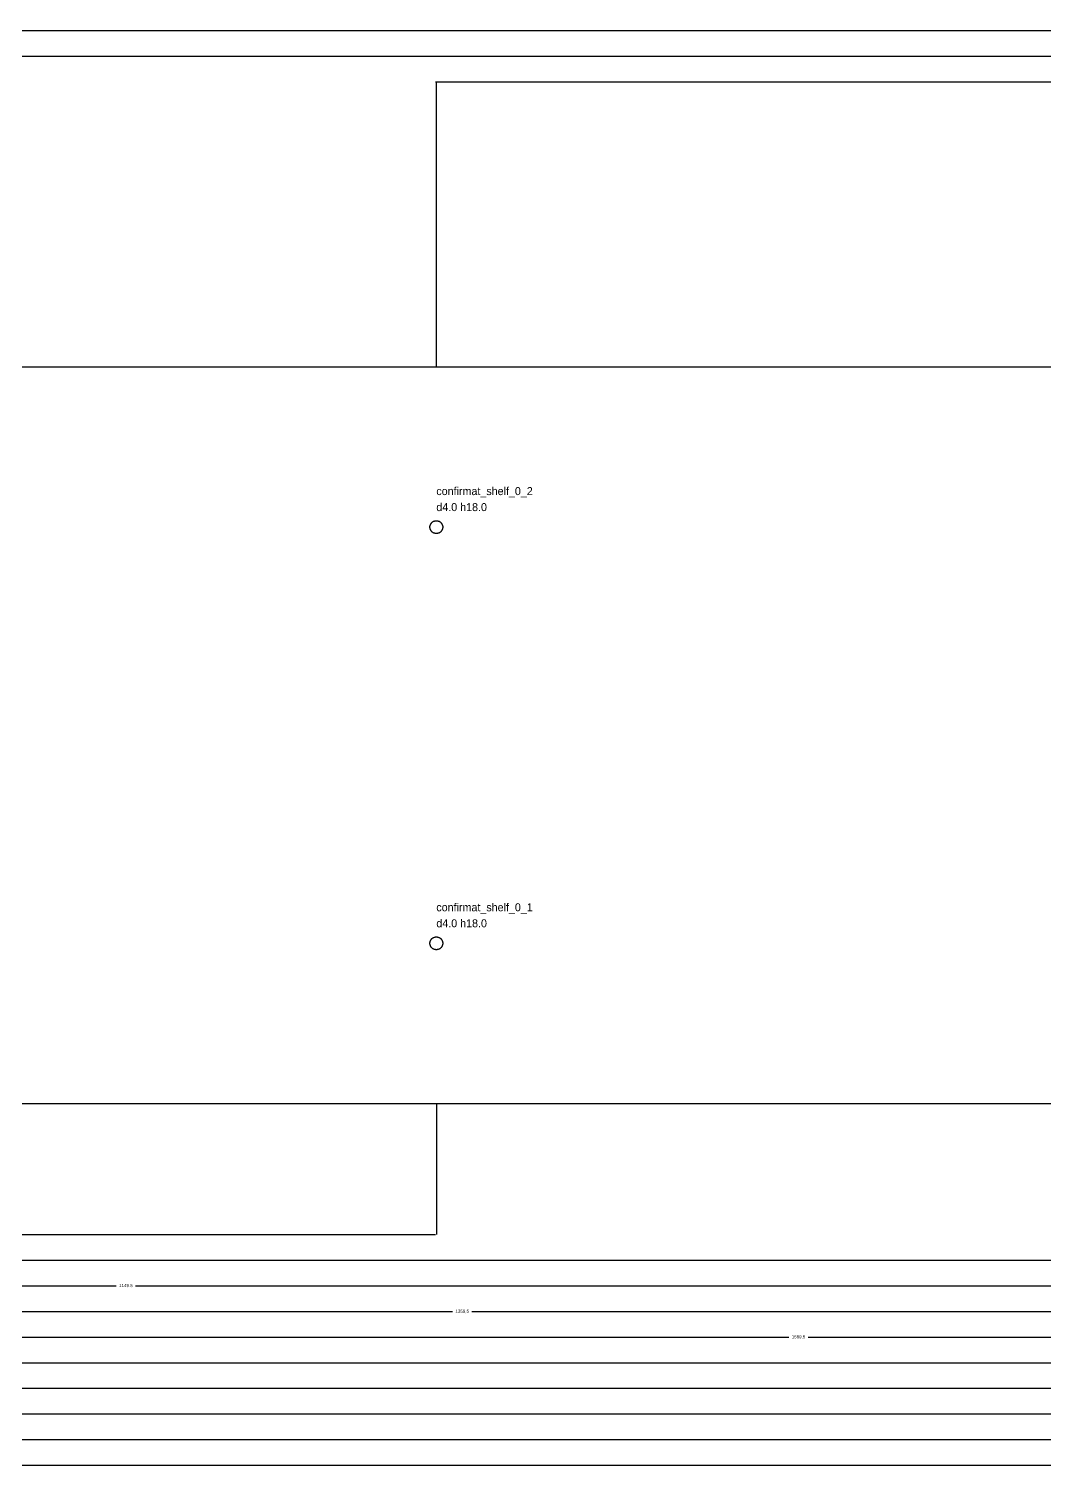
# Model space of a CAD drawing. Header units: millimetres. Extents: x -90 to 2551, y -195 to 364.
# Drawn here: x 544.4 to 861.5, y -113.7 to 335.7 of the extents above; entities that cross this region are included whole.
import ezdxf

# ---------------------------------------------------------------- set-up
doc = ezdxf.new("R2010")
doc.units = ezdxf.units.MM
for name, color, linetype in [('ANNOTATION', 7, 'Continuous'), ('CUT', 1, 'Continuous'), ('DIMENSION', 8, 'Continuous')]:
    doc.layers.add(name, color=color, linetype=linetype)
doc.dimstyles.get("Standard").update_dxf_attribs({"dimtxt": 2.5, "dimasz": 2.5, "dimexe": 1.25, "dimexo": 0.625, "dimtad": 1, "dimtxsty": 'Standard', "dimcen": 2.5, "dimazin": 3, "dimtfac": 1, "dimtmove": 0, "dimatfit": 3})

# ---------------------------------------------------------------- blocks, each defined once
blk = doc.blocks.new('_CLOSEDFILLED')
at = {"color": 0, "linetype": 'ByBlock'}
blk.add_solid([(-1, 0.2), (0, 0), (-1, -0.2)], dxfattribs=at)
blk = doc.blocks.new('*D3')
for p, q in [((0, 0), (0, -41)), ((671.67, 0), (671.67, -41)), ((0.25, -41), (332.835, -41)), ((338.835, -41), (671.42, -41))]:
    blk.add_line(p, q)
at = {"layer": 'Defpoints'}
for p in [(0, 0), (671.67, 0), (0, -41)]:
    blk.add_point(p, dxfattribs=at)
at = {"layer": 'DIMENSION', "xscale": 0.25, "yscale": 0.25, "rotation": 180}
blk.add_blockref('_CLOSEDFILLED', (0, -41), dxfattribs=at)
at = {"layer": 'DIMENSION', "xscale": 0.25, "yscale": 0.25}
blk.add_blockref('_CLOSEDFILLED', (671.67, -41), dxfattribs=at)
at = {"layer": 'DIMENSION', "insert": (335.835, -41), "char_height": 1, "attachment_point": 5}
blk.add_mtext('671,67', dxfattribs=at)
blk = doc.blocks.new('*D4')
for p, q in [((0, 0), (0, -49)), ((1003, 0), (1003, -49)), ((0.25, -49), (499.5, -49)), ((503.5, -49), (1002.75, -49))]:
    blk.add_line(p, q)
at = {"layer": 'Defpoints'}
for p in [(0, 0), (1003, 0), (0, -49)]:
    blk.add_point(p, dxfattribs=at)
at = {"layer": 'DIMENSION', "xscale": 0.25, "yscale": 0.25, "rotation": 180}
blk.add_blockref('_CLOSEDFILLED', (0, -49), dxfattribs=at)
at = {"layer": 'DIMENSION', "xscale": 0.25, "yscale": 0.25}
blk.add_blockref('_CLOSEDFILLED', (1003, -49), dxfattribs=at)
at = {"layer": 'DIMENSION', "insert": (501.5, -49), "char_height": 1, "attachment_point": 5}
blk.add_mtext('1003', dxfattribs=at)
blk = doc.blocks.new('*D5')
for p, q in [((0, 0), (0, -57)), ((1149.5, 0), (1149.5, -57)), ((0.25, -57), (571.75, -57)), ((577.75, -57), (1149.25, -57))]:
    blk.add_line(p, q)
at = {"layer": 'Defpoints'}
for p in [(0, 0), (1149.5, 0), (0, -57)]:
    blk.add_point(p, dxfattribs=at)
at = {"layer": 'DIMENSION', "xscale": 0.25, "yscale": 0.25, "rotation": 180}
blk.add_blockref('_CLOSEDFILLED', (0, -57), dxfattribs=at)
at = {"layer": 'DIMENSION', "xscale": 0.25, "yscale": 0.25}
blk.add_blockref('_CLOSEDFILLED', (1149.5, -57), dxfattribs=at)
at = {"layer": 'DIMENSION', "insert": (574.75, -57), "char_height": 1, "attachment_point": 5}
blk.add_mtext('1149,5', dxfattribs=at)
blk = doc.blocks.new('*D6')
for p, q in [((0, 0), (0, -65)), ((1359.5, 0), (1359.5, -65)), ((0.25, -65), (676.75, -65)), ((682.75, -65), (1359.25, -65))]:
    blk.add_line(p, q)
at = {"layer": 'Defpoints'}
for p in [(0, 0), (1359.5, 0), (0, -65)]:
    blk.add_point(p, dxfattribs=at)
at = {"layer": 'DIMENSION', "xscale": 0.25, "yscale": 0.25, "rotation": 180}
blk.add_blockref('_CLOSEDFILLED', (0, -65), dxfattribs=at)
at = {"layer": 'DIMENSION', "xscale": 0.25, "yscale": 0.25}
blk.add_blockref('_CLOSEDFILLED', (1359.5, -65), dxfattribs=at)
at = {"layer": 'DIMENSION', "insert": (679.75, -65), "char_height": 1, "attachment_point": 5}
blk.add_mtext('1359,5', dxfattribs=at)
blk = doc.blocks.new('*D7')
for p, q in [((0, 0), (0, -73)), ((1569.5, 0), (1569.5, -73)), ((0.25, -73), (781.75, -73)), ((787.75, -73), (1569.25, -73))]:
    blk.add_line(p, q)
at = {"layer": 'Defpoints'}
for p in [(0, 0), (1569.5, 0), (0, -73)]:
    blk.add_point(p, dxfattribs=at)
at = {"layer": 'DIMENSION', "xscale": 0.25, "yscale": 0.25, "rotation": 180}
blk.add_blockref('_CLOSEDFILLED', (0, -73), dxfattribs=at)
at = {"layer": 'DIMENSION', "xscale": 0.25, "yscale": 0.25}
blk.add_blockref('_CLOSEDFILLED', (1569.5, -73), dxfattribs=at)
at = {"layer": 'DIMENSION', "insert": (784.75, -73), "char_height": 1, "attachment_point": 5}
blk.add_mtext('1569,5', dxfattribs=at)
blk = doc.blocks.new('*D8')
for p, q in [((0, 0), (0, -81)), ((1779.5, 0), (1779.5, -81)), ((0.25, -81), (886.75, -81)), ((892.75, -81), (1779.25, -81))]:
    blk.add_line(p, q)
at = {"layer": 'Defpoints'}
for p in [(0, 0), (1779.5, 0), (0, -81)]:
    blk.add_point(p, dxfattribs=at)
at = {"layer": 'DIMENSION', "xscale": 0.25, "yscale": 0.25, "rotation": 180}
blk.add_blockref('_CLOSEDFILLED', (0, -81), dxfattribs=at)
at = {"layer": 'DIMENSION', "xscale": 0.25, "yscale": 0.25}
blk.add_blockref('_CLOSEDFILLED', (1779.5, -81), dxfattribs=at)
at = {"layer": 'DIMENSION', "insert": (889.75, -81), "char_height": 1, "attachment_point": 5}
blk.add_mtext('1779,5', dxfattribs=at)
blk = doc.blocks.new('*D9')
for p, q in [((0, 0), (0, -89)), ((1989.5, 0), (1989.5, -89)), ((0.25, -89), (991.75, -89)), ((997.75, -89), (1989.25, -89))]:
    blk.add_line(p, q)
at = {"layer": 'Defpoints'}
for p in [(0, 0), (1989.5, 0), (0, -89)]:
    blk.add_point(p, dxfattribs=at)
at = {"layer": 'DIMENSION', "xscale": 0.25, "yscale": 0.25, "rotation": 180}
blk.add_blockref('_CLOSEDFILLED', (0, -89), dxfattribs=at)
at = {"layer": 'DIMENSION', "xscale": 0.25, "yscale": 0.25}
blk.add_blockref('_CLOSEDFILLED', (1989.5, -89), dxfattribs=at)
at = {"layer": 'DIMENSION', "insert": (994.75, -89), "char_height": 1, "attachment_point": 5}
blk.add_mtext('1989,5', dxfattribs=at)
blk = doc.blocks.new('*D10')
for p, q in [((0, 0), (0, -97)), ((2199.5, 0), (2199.5, -97)), ((0.25, -97), (1096.75, -97)), ((1102.75, -97), (2199.25, -97))]:
    blk.add_line(p, q)
at = {"layer": 'Defpoints'}
for p in [(0, 0), (2199.5, 0), (0, -97)]:
    blk.add_point(p, dxfattribs=at)
at = {"layer": 'DIMENSION', "xscale": 0.25, "yscale": 0.25, "rotation": 180}
blk.add_blockref('_CLOSEDFILLED', (0, -97), dxfattribs=at)
at = {"layer": 'DIMENSION', "xscale": 0.25, "yscale": 0.25}
blk.add_blockref('_CLOSEDFILLED', (2199.5, -97), dxfattribs=at)
at = {"layer": 'DIMENSION', "insert": (1099.75, -97), "char_height": 1, "attachment_point": 5}
blk.add_mtext('2199,5', dxfattribs=at)
blk = doc.blocks.new('*D11')
for p, q in [((0, 0), (0, -105)), ((2291, 0), (2291, -105)), ((0.25, -105), (1143.5, -105)), ((1147.5, -105), (2290.75, -105))]:
    blk.add_line(p, q)
at = {"layer": 'Defpoints'}
for p in [(0, 0), (2291, 0), (0, -105)]:
    blk.add_point(p, dxfattribs=at)
at = {"layer": 'DIMENSION', "xscale": 0.25, "yscale": 0.25, "rotation": 180}
blk.add_blockref('_CLOSEDFILLED', (0, -105), dxfattribs=at)
at = {"layer": 'DIMENSION', "xscale": 0.25, "yscale": 0.25}
blk.add_blockref('_CLOSEDFILLED', (2291, -105), dxfattribs=at)
at = {"layer": 'DIMENSION', "insert": (1145.5, -105), "char_height": 1, "attachment_point": 5}
blk.add_mtext('2291', dxfattribs=at)
blk = doc.blocks.new('*D12')
for p, q in [((0, 0), (0, -113)), ((2300, 0), (2300, -113)), ((0.25, -113), (1148, -113)), ((1152, -113), (2299.75, -113))]:
    blk.add_line(p, q)
at = {"layer": 'Defpoints'}
for p in [(0, 0), (2300, 0), (0, -113)]:
    blk.add_point(p, dxfattribs=at)
at = {"layer": 'DIMENSION', "xscale": 0.25, "yscale": 0.25, "rotation": 180}
blk.add_blockref('_CLOSEDFILLED', (0, -113), dxfattribs=at)
at = {"layer": 'DIMENSION', "xscale": 0.25, "yscale": 0.25}
blk.add_blockref('_CLOSEDFILLED', (2300, -113), dxfattribs=at)
at = {"layer": 'DIMENSION', "insert": (1150, -113), "char_height": 1, "attachment_point": 5}
blk.add_mtext('2300', dxfattribs=at)
blk = doc.blocks.new('*D21')
for p, q in [((1482.335, 319), (671.42, 319)), ((671.67, 230), (671.67, 319)), ((2300.25, 319), (1489.335, 319)), ((2300, 230), (2300, 319))]:
    blk.add_line(p, q)
at = {"layer": 'Defpoints'}
for p in [(2300, 319), (671.67, 230), (2300, 230)]:
    blk.add_point(p, dxfattribs=at)
at = {"layer": 'DIMENSION', "xscale": 0.25, "yscale": 0.25}
blk.add_blockref('_CLOSEDFILLED', (671.67, 319), dxfattribs=at)
at = {"layer": 'DIMENSION', "xscale": 0.25, "yscale": 0.25, "rotation": 180}
blk.add_blockref('_CLOSEDFILLED', (2300, 319), dxfattribs=at)
at = {"layer": 'DIMENSION', "insert": (1485.835, 319), "char_height": 1, "attachment_point": 5}
blk.add_mtext('1628,33', dxfattribs=at)
blk = doc.blocks.new('*D22')
for p, q in [((1316.665, 327), (340.08, 327)), ((340.33, 230), (340.33, 327)), ((2300.25, 327), (1323.665, 327)), ((2300, 230), (2300, 327))]:
    blk.add_line(p, q)
at = {"layer": 'Defpoints'}
for p in [(2300, 327), (340.33, 230), (2300, 230)]:
    blk.add_point(p, dxfattribs=at)
at = {"layer": 'DIMENSION', "xscale": 0.25, "yscale": 0.25}
blk.add_blockref('_CLOSEDFILLED', (340.33, 327), dxfattribs=at)
at = {"layer": 'DIMENSION', "xscale": 0.25, "yscale": 0.25, "rotation": 180}
blk.add_blockref('_CLOSEDFILLED', (2300, 327), dxfattribs=at)
at = {"layer": 'DIMENSION', "insert": (1320.165, 327), "char_height": 1, "attachment_point": 5}
blk.add_mtext('1959,67', dxfattribs=at)
blk = doc.blocks.new('*D23')
for p, q in [((1152.5, 335), (8.75, 335)), ((9, 230), (9, 335)), ((2300.25, 335), (1156.5, 335)), ((2300, 230), (2300, 335))]:
    blk.add_line(p, q)
at = {"layer": 'Defpoints'}
for p in [(2300, 335), (9, 230), (2300, 230)]:
    blk.add_point(p, dxfattribs=at)
at = {"layer": 'DIMENSION', "xscale": 0.25, "yscale": 0.25}
blk.add_blockref('_CLOSEDFILLED', (9, 335), dxfattribs=at)
at = {"layer": 'DIMENSION', "xscale": 0.25, "yscale": 0.25, "rotation": 180}
blk.add_blockref('_CLOSEDFILLED', (2300, 335), dxfattribs=at)
at = {"layer": 'DIMENSION', "insert": (1154.5, 335), "char_height": 1, "attachment_point": 5}
blk.add_mtext('2291', dxfattribs=at)

msp = doc.modelspace()

# ---------------------------------------------------------------- linework, layer by layer
at = {"layer": 'CUT'}
for p, q in [((2300, 230), (0, 230)), ((669.667, 180), (669.671, 180.126)), ((669.671, 179.874), (669.667, 180)), ((669.671, 180.126), (669.682, 180.251)), ((669.682, 179.749), (669.671, 179.874)), ((669.682, 180.251), (669.702, 180.375)), ((669.702, 179.625), (669.682, 179.749)), ((669.702, 180.375), (669.73, 180.497)), ((669.73, 180.497), (669.765, 180.618)), ((669.765, 180.618), (669.807, 180.736)), ((669.807, 180.736), (669.857, 180.852)), ((669.857, 180.852), (669.914, 180.964)), ((669.914, 180.964), (669.978, 181.072)), ((669.978, 181.072), (670.049, 181.176)), ((670.049, 181.176), (670.126, 181.275)), ((670.126, 181.275), (670.209, 181.369)), ((670.209, 181.369), (670.298, 181.458)), ((670.298, 181.458), (670.392, 181.541)), ((670.392, 181.541), (670.491, 181.618)), ((670.491, 181.618), (670.595, 181.689)), ((670.595, 181.689), (670.703, 181.753)), ((670.703, 181.753), (670.815, 181.81)), ((670.815, 181.81), (670.93, 181.86)), ((670.93, 181.86), (671.049, 181.902)), ((671.049, 181.902), (671.169, 181.937)), ((671.169, 181.937), (671.292, 181.965)), ((671.292, 181.965), (671.416, 181.984)), ((671.416, 181.984), (671.541, 181.996)), ((671.541, 181.996), (671.667, 182)), ((671.667, 182), (671.792, 181.996)), ((671.792, 181.996), (671.917, 181.984)), ((671.917, 181.984), (672.041, 181.965)), ((672.041, 181.965), (672.164, 181.937)), ((672.164, 181.937), (672.285, 181.902)), ((672.285, 181.902), (672.403, 181.86)), ((672.403, 181.86), (672.518, 181.81)), ((672.518, 181.81), (672.63, 181.753)), ((672.63, 181.753), (672.738, 181.689)), ((672.738, 181.689), (672.842, 181.618)), ((672.842, 181.618), (672.942, 181.541)), ((672.942, 181.541), (673.036, 181.458)), ((673.036, 181.458), (673.125, 181.369)), ((673.125, 181.369), (673.208, 181.275)), ((673.208, 181.275), (673.285, 181.176)), ((673.285, 181.176), (673.355, 181.072)), ((673.355, 181.072), (673.419, 180.964)), ((673.419, 180.964), (673.476, 180.852)), ((673.476, 180.852), (673.526, 180.736)), ((673.526, 180.736), (673.569, 180.618)), ((673.569, 180.618), (673.604, 180.497)), ((673.604, 180.497), (673.631, 180.375)), ((673.631, 180.375), (673.651, 180.251)), ((673.651, 179.749), (673.631, 179.625)), ((673.651, 180.251), (673.663, 180.126)), ((673.663, 179.874), (673.651, 179.749)), ((673.663, 180.126), (673.667, 180)), ((673.667, 180), (673.663, 179.874)), ((669.73, 179.503), (669.702, 179.625)), ((669.765, 179.382), (669.73, 179.503)), ((669.807, 179.264), (669.765, 179.382)), ((669.857, 179.148), (669.807, 179.264)), ((669.914, 179.036), (669.857, 179.148)), ((669.978, 178.928), (669.914, 179.036)), ((670.049, 178.824), (669.978, 178.928)), ((670.126, 178.725), (670.049, 178.824)), ((670.209, 178.631), (670.126, 178.725)), ((670.298, 178.542), (670.209, 178.631)), ((670.392, 178.459), (670.298, 178.542)), ((670.491, 178.382), (670.392, 178.459)), ((670.595, 178.311), (670.491, 178.382)), ((670.703, 178.247), (670.595, 178.311)), ((670.815, 178.19), (670.703, 178.247)), ((670.93, 178.14), (670.815, 178.19)), ((671.049, 178.098), (670.93, 178.14)), ((671.169, 178.063), (671.049, 178.098)), ((671.292, 178.035), (671.169, 178.063)), ((671.416, 178.016), (671.292, 178.035)), ((671.541, 178.004), (671.416, 178.016)), ((671.667, 178), (671.541, 178.004)), ((671.792, 178.004), (671.667, 178)), ((671.917, 178.016), (671.792, 178.004)), ((672.041, 178.035), (671.917, 178.016)), ((672.164, 178.063), (672.041, 178.035)), ((672.285, 178.098), (672.164, 178.063)), ((672.403, 178.14), (672.285, 178.098)), ((672.518, 178.19), (672.403, 178.14)), ((672.63, 178.247), (672.518, 178.19)), ((672.738, 178.311), (672.63, 178.247)), ((672.842, 178.382), (672.738, 178.311)), ((672.942, 178.459), (672.842, 178.382)), ((673.036, 178.542), (672.942, 178.459)), ((673.125, 178.631), (673.036, 178.542)), ((673.208, 178.725), (673.125, 178.631)), ((673.285, 178.824), (673.208, 178.725)), ((673.355, 178.928), (673.285, 178.824)), ((673.419, 179.036), (673.355, 178.928)), ((673.476, 179.148), (673.419, 179.036)), ((673.526, 179.264), (673.476, 179.148)), ((673.569, 179.382), (673.526, 179.264)), ((673.604, 179.503), (673.569, 179.382)), ((673.631, 179.625), (673.604, 179.503)), ((669.667, 50), (669.671, 50.1256)), ((669.671, 49.8744), (669.667, 50)), ((669.671, 50.1256), (669.682, 50.2507)), ((669.682, 49.7493), (669.671, 49.8744)), ((669.682, 50.2507), (669.702, 50.3748)), ((669.702, 49.6252), (669.682, 49.7493)), ((669.702, 50.3748), (669.73, 50.4974)), ((669.73, 49.5026), (669.702, 49.6252)), ((669.73, 50.4974), (669.765, 50.618)), ((669.765, 49.382), (669.73, 49.5026)), ((669.765, 50.618), (669.807, 50.7362)), ((669.807, 50.7362), (669.857, 50.8516)), ((669.857, 50.8516), (669.914, 50.9635)), ((669.914, 50.9635), (669.978, 51.0717)), ((669.978, 51.0717), (670.049, 51.1756)), ((670.049, 51.1756), (670.126, 51.2748)), ((670.126, 51.2748), (670.209, 51.3691)), ((670.209, 51.3691), (670.298, 51.4579)), ((670.298, 51.4579), (670.392, 51.541)), ((670.392, 51.541), (670.491, 51.618)), ((670.491, 51.618), (670.595, 51.6887)), ((670.595, 51.6887), (670.703, 51.7526)), ((670.703, 51.7526), (670.815, 51.8097)), ((670.815, 51.8097), (670.93, 51.8596)), ((670.93, 51.8596), (671.049, 51.9021)), ((671.049, 51.9021), (671.169, 51.9372)), ((671.169, 51.9372), (671.292, 51.9646)), ((671.292, 51.9646), (671.416, 51.9842)), ((671.416, 51.9842), (671.541, 51.9961)), ((671.541, 51.9961), (671.667, 52)), ((671.667, 52), (671.792, 51.9961)), ((671.792, 51.9961), (671.917, 51.9842)), ((671.917, 51.9842), (672.041, 51.9646)), ((672.041, 51.9646), (672.164, 51.9372)), ((672.164, 51.9372), (672.285, 51.9021)), ((672.285, 51.9021), (672.403, 51.8596)), ((672.403, 51.8596), (672.518, 51.8097)), ((672.518, 51.8097), (672.63, 51.7526)), ((672.63, 51.7526), (672.738, 51.6887)), ((672.738, 51.6887), (672.842, 51.618)), ((672.842, 51.618), (672.942, 51.541)), ((672.942, 51.541), (673.036, 51.4579)), ((673.036, 51.4579), (673.125, 51.3691)), ((673.125, 51.3691), (673.208, 51.2748)), ((673.208, 51.2748), (673.285, 51.1756)), ((673.285, 51.1756), (673.355, 51.0717)), ((673.355, 51.0717), (673.419, 50.9635)), ((673.419, 50.9635), (673.476, 50.8516)), ((673.476, 50.8516), (673.526, 50.7362)), ((673.526, 50.7362), (673.569, 50.618)), ((673.569, 50.618), (673.604, 50.4974)), ((673.604, 49.5026), (673.569, 49.382)), ((673.604, 50.4974), (673.631, 50.3748)), ((673.631, 49.6252), (673.604, 49.5026)), ((673.631, 50.3748), (673.651, 50.2507)), ((673.651, 49.7493), (673.631, 49.6252)), ((673.651, 50.2507), (673.663, 50.1256)), ((673.663, 49.8744), (673.651, 49.7493)), ((673.663, 50.1256), (673.667, 50)), ((673.667, 50), (673.663, 49.8744)), ((669.807, 49.2638), (669.765, 49.382)), ((669.857, 49.1484), (669.807, 49.2638)), ((669.914, 49.0365), (669.857, 49.1484)), ((669.978, 48.9283), (669.914, 49.0365)), ((670.049, 48.8244), (669.978, 48.9283)), ((670.126, 48.7252), (670.049, 48.8244)), ((670.209, 48.6309), (670.126, 48.7252)), ((670.298, 48.5421), (670.209, 48.6309)), ((670.392, 48.459), (670.298, 48.5421)), ((670.491, 48.382), (670.392, 48.459)), ((670.595, 48.3113), (670.491, 48.382)), ((670.703, 48.2474), (670.595, 48.3113)), ((670.815, 48.1903), (670.703, 48.2474)), ((670.93, 48.1404), (670.815, 48.1903)), ((671.049, 48.0979), (670.93, 48.1404)), ((671.169, 48.0628), (671.049, 48.0979)), ((671.292, 48.0354), (671.169, 48.0628)), ((671.416, 48.0158), (671.292, 48.0354)), ((671.541, 48.0039), (671.416, 48.0158)), ((671.667, 48), (671.541, 48.0039)), ((671.792, 48.0039), (671.667, 48)), ((671.917, 48.0158), (671.792, 48.0039)), ((672.041, 48.0354), (671.917, 48.0158)), ((672.164, 48.0628), (672.041, 48.0354)), ((672.285, 48.0979), (672.164, 48.0628)), ((672.403, 48.1404), (672.285, 48.0979)), ((672.518, 48.1903), (672.403, 48.1404)), ((672.63, 48.2474), (672.518, 48.1903)), ((672.738, 48.3113), (672.63, 48.2474)), ((672.842, 48.382), (672.738, 48.3113)), ((672.942, 48.459), (672.842, 48.382)), ((673.036, 48.5421), (672.942, 48.459)), ((673.125, 48.6309), (673.036, 48.5421)), ((673.208, 48.7252), (673.125, 48.6309)), ((673.285, 48.8244), (673.208, 48.7252)), ((673.355, 48.9283), (673.285, 48.8244)), ((673.419, 49.0365), (673.355, 48.9283)), ((673.476, 49.1484), (673.419, 49.0365)), ((673.526, 49.2638), (673.476, 49.1484)), ((673.569, 49.382), (673.526, 49.2638)), ((0, 0), (2300, 0))]:
    msp.add_line(p, q, dxfattribs=at)

# ---------------------------------------------------------------- texts
at = {"layer": 'ANNOTATION'}
for s, p in [('confirmat_shelf_0_2', (671.667, 190)), ('d4.0 h18.0', (671.667, 185)), ('confirmat_shelf_0_1', (671.667, 60)), ('d4.0 h18.0', (671.667, 55))]:
    msp.add_text(s, height=2.5, dxfattribs=at).set_placement(p)

# ---------------------------------------------------------------- dimensions: what is measured, and where the dimension line sits
at = {"layer": 'DIMENSION'}
for base, p1, p2, picture, middle in [((2300, 335), (2300, 230), (9, 230), '*D23', (1154.5, 335)), ((2300, 327), (2300, 230), (340.33, 230), '*D22', (1320.165, 327)), ((2300, 319), (2300, 230), (671.67, 230), '*D21', (1485.835, 319)), ((0, -41), (0, 0), (671.67, 0), '*D3', (335.835, -41)), ((0, -49), (0, 0), (1003, 0), '*D4', (501.5, -49)), ((0, -57), (0, 0), (1149.5, 0), '*D5', (574.75, -57)), ((0, -65), (0, 0), (1359.5, 0), '*D6', (679.75, -65)), ((0, -73), (0, 0), (1569.5, 0), '*D7', (784.75, -73)), ((0, -81), (0, 0), (1779.5, 0), '*D8', (889.75, -81)), ((0, -89), (0, 0), (1989.5, 0), '*D9', (994.75, -89)), ((0, -97), (0, 0), (2199.5, 0), '*D10', (1099.75, -97)), ((0, -105), (0, 0), (2291, 0), '*D11', (1145.5, -105)), ((0, -113), (0, 0), (2300, 0), '*D12', (1150, -113))]:
    dim = msp.add_linear_dim(base=base, p1=p1, p2=p2, dimstyle='Standard', dxfattribs=at)
    dim.commit()
    dim.dimension.update_dxf_attribs({"geometry": picture, "text_midpoint": middle})

doc.saveas('drawing.dxf')
